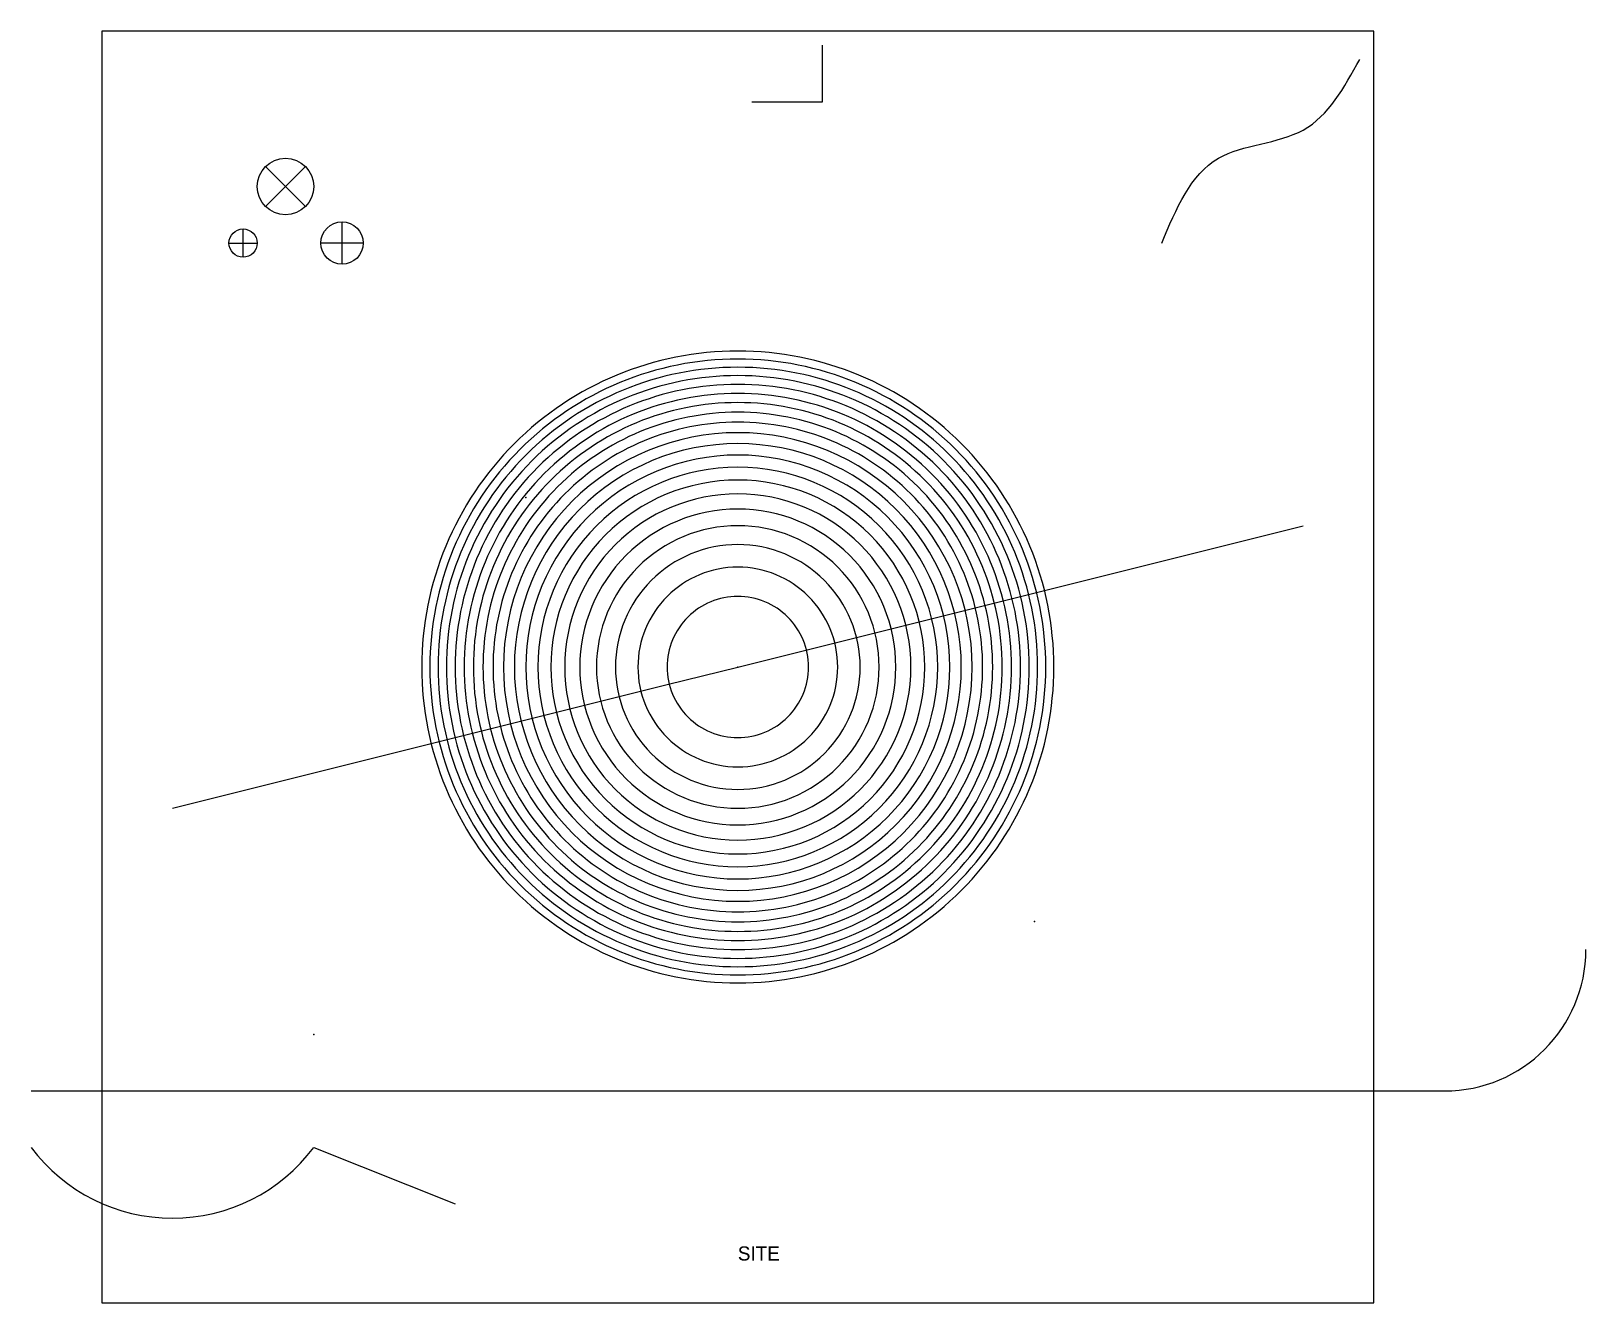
# Model space of a CAD drawing. Extents: x 2000000 to 2001100, y 500050 to 500950.
import ezdxf

# ---------------------------------------------------------------- set-up
doc = ezdxf.new("R2010")
doc.units = 21
doc.header["$MEASUREMENT"] = 0
for name, color, linetype in [('ANNO', 7, 'Continuous'), ('C-ROAD', 5, 'Continuous'), ('C-TOPO-BRKL', 2, 'Continuous'), ('C-TOPO-MAJR', 1, 'Continuous'), ('C-TOPO-MINR', 8, 'Continuous'), ('C-TOPO-SPLN', 4, 'Continuous'), ('L-PLNT', 3, 'Continuous'), ('TEST-OCS', 6, 'Continuous'), ('V-BNDY', 7, 'Continuous'), ('V-NODE', 3, 'Continuous')]:
    doc.layers.add(name, color=color, linetype=linetype)

# ---------------------------------------------------------------- blocks, each defined once
blk = doc.blocks.new('TREE')
for p, q in [((0, -10), (0, 10)), ((-10, 0), (10, 0))]:
    blk.add_line(p, q)
blk.add_circle((0, 0), 10)

msp = doc.modelspace()

# ---------------------------------------------------------------- linework, layer by layer
at = {"layer": 'C-ROAD'}
msp.add_line((2000000, 500200), (2001000, 500200), dxfattribs=at)
msp.add_lwpolyline([(2000000, 500160, 0.5), (2000200, 500160), (2000300, 500120)], format="xyb", dxfattribs=at)
msp.add_arc((2001000, 500300), 100, 270, 360, dxfattribs=at)
at = {"layer": 'C-TOPO-BRKL'}
msp.add_polyline3d([(2000100, 500400, 52), (2000150, 500412.5, 67.9), (2000200, 500425, 81.8), (2000250, 500437.5, 93.4), (2000300, 500450, 103), (2000350, 500462.5, 110.4), (2000400, 500475, 115.8), (2000450, 500487.5, 118.9), (2000500, 500500, 120), (2000550, 500512.5, 118.9), (2000600, 500525, 115.8), (2000650, 500537.5, 110.4), (2000700, 500550, 103), (2000750, 500562.5, 93.4), (2000800, 500575, 81.8), (2000850, 500587.5, 67.9), (2000900, 500600, 52)], dxfattribs=at)
at = {"layer": 'C-TOPO-MAJR'}
for points, elevation in [([(2000723.6, 500500, 0.414214), (2000500, 500723.6, 0.414214), (2000276.4, 500500, 0.414214), (2000500, 500276.4, 0.414214)], 100), ([(2000693.6, 500500, 0.414214), (2000500, 500693.6, 0.414214), (2000306.4, 500500, 0.414214), (2000500, 500306.4, 0.414214)], 105), ([(2000658.1, 500500, 0.414214), (2000500, 500658.1, 0.414214), (2000341.9, 500500, 0.414214), (2000500, 500341.9, 0.414214)], 110), ([(2000611.8, 500500, 0.414214), (2000500, 500611.8, 0.414214), (2000388.2, 500500, 0.414214), (2000500, 500388.2, 0.414214)], 115)]:
    msp.add_lwpolyline(points, format="xyb", close=True, dxfattribs=dict(at, elevation=elevation))
at = {"layer": 'C-TOPO-MINR'}
for points, elevation in [([(2000717.9, 500500, 0.414214), (2000500, 500717.9, 0.414214), (2000282.1, 500500, 0.414214), (2000500, 500282.1, 0.414214)], 101), ([(2000712.1, 500500, 0.414214), (2000500, 500712.1, 0.414214), (2000287.9, 500500, 0.414214), (2000500, 500287.9, 0.414214)], 102), ([(2000706.2, 500500, 0.414214), (2000500, 500706.2, 0.414214), (2000293.8, 500500, 0.414214), (2000500, 500293.8, 0.414214)], 103), ([(2000700, 500500, 0.414214), (2000500, 500700, 0.414214), (2000300, 500500, 0.414214), (2000500, 500300, 0.414214)], 104), ([(2000687.1, 500500, 0.414214), (2000500, 500687.1, 0.414214), (2000312.9, 500500, 0.414214), (2000500, 500312.9, 0.414214)], 106), ([(2000680.3, 500500, 0.414214), (2000500, 500680.3, 0.414214), (2000319.7, 500500, 0.414214), (2000500, 500319.7, 0.414214)], 107), ([(2000673.2, 500500, 0.414214), (2000500, 500673.2, 0.414214), (2000326.8, 500500, 0.414214), (2000500, 500326.8, 0.414214)], 108), ([(2000665.8, 500500, 0.414214), (2000500, 500665.8, 0.414214), (2000334.2, 500500, 0.414214), (2000500, 500334.2, 0.414214)], 109), ([(2000650, 500500, 0.414214), (2000500, 500650, 0.414214), (2000350, 500500, 0.414214), (2000500, 500350, 0.414214)], 111), ([(2000641.4, 500500, 0.414214), (2000500, 500641.4, 0.414214), (2000358.6, 500500, 0.414214), (2000500, 500358.6, 0.414214)], 112), ([(2000632.3, 500500, 0.414214), (2000500, 500632.3, 0.414214), (2000367.7, 500500, 0.414214), (2000500, 500367.7, 0.414214)], 113), ([(2000622.5, 500500, 0.414214), (2000500, 500622.5, 0.414214), (2000377.5, 500500, 0.414214), (2000500, 500377.5, 0.414214)], 114), ([(2000600, 500500, 0.414214), (2000500, 500600, 0.414214), (2000400, 500500, 0.414214), (2000500, 500400, 0.414214)], 116), ([(2000586.6, 500500, 0.414214), (2000500, 500586.6, 0.414214), (2000413.4, 500500, 0.414214), (2000500, 500413.4, 0.414214)], 117), ([(2000570.7, 500500, 0.414214), (2000500, 500570.7, 0.414214), (2000429.3, 500500, 0.414214), (2000500, 500429.3, 0.414214)], 118), ([(2000550, 500500, 0.414214), (2000500, 500550, 0.414214), (2000450, 500500, 0.414214), (2000500, 500450, 0.414214)], 119)]:
    msp.add_lwpolyline(points, format="xyb", close=True, dxfattribs=dict(at, elevation=elevation))
at = {"layer": 'C-TOPO-SPLN'}
msp.add_spline([(2000800, 500800), (2000840, 500860), (2000900, 500880), (2000940, 500930)], degree=3, dxfattribs=at)
at = {"layer": 'TEST-OCS', "extrusion": (0, 0, -1)}
msp.add_lwpolyline([(-2000510, 500900), (-2000560, 500900), (-2000560, 500940)], dxfattribs=at)
at = {"layer": 'V-BNDY'}
msp.add_lwpolyline([(2000050, 500050), (2000950, 500050), (2000950, 500950), (2000050, 500950)], close=True, dxfattribs=at)
at = {"layer": 'V-NODE'}
for p in [(2000350, 500620, 105.2), (2000600, 500550, 115), (2000500, 500500, 120), (2000710, 500320, 89.4), (2000200, 500240, 57)]:
    msp.add_point(p, dxfattribs=at)

# ---------------------------------------------------------------- block references
at = {"layer": 'L-PLNT'}
for p, xscale, yscale, rotation in [((2000180, 500840), 2, 2, 45), ((2000220, 500800), 1.5, 1.5, 90)]:
    msp.add_blockref('TREE', p, dxfattribs=dict(at, xscale=xscale, yscale=yscale, rotation=rotation))
msp.add_blockref('TREE', (2000150, 500800), dxfattribs=at)

# ---------------------------------------------------------------- texts
at = {"layer": 'ANNO'}
msp.add_text('SITE', height=10, dxfattribs=at).set_placement((2000500, 500080))

doc.saveas('drawing.dxf')
